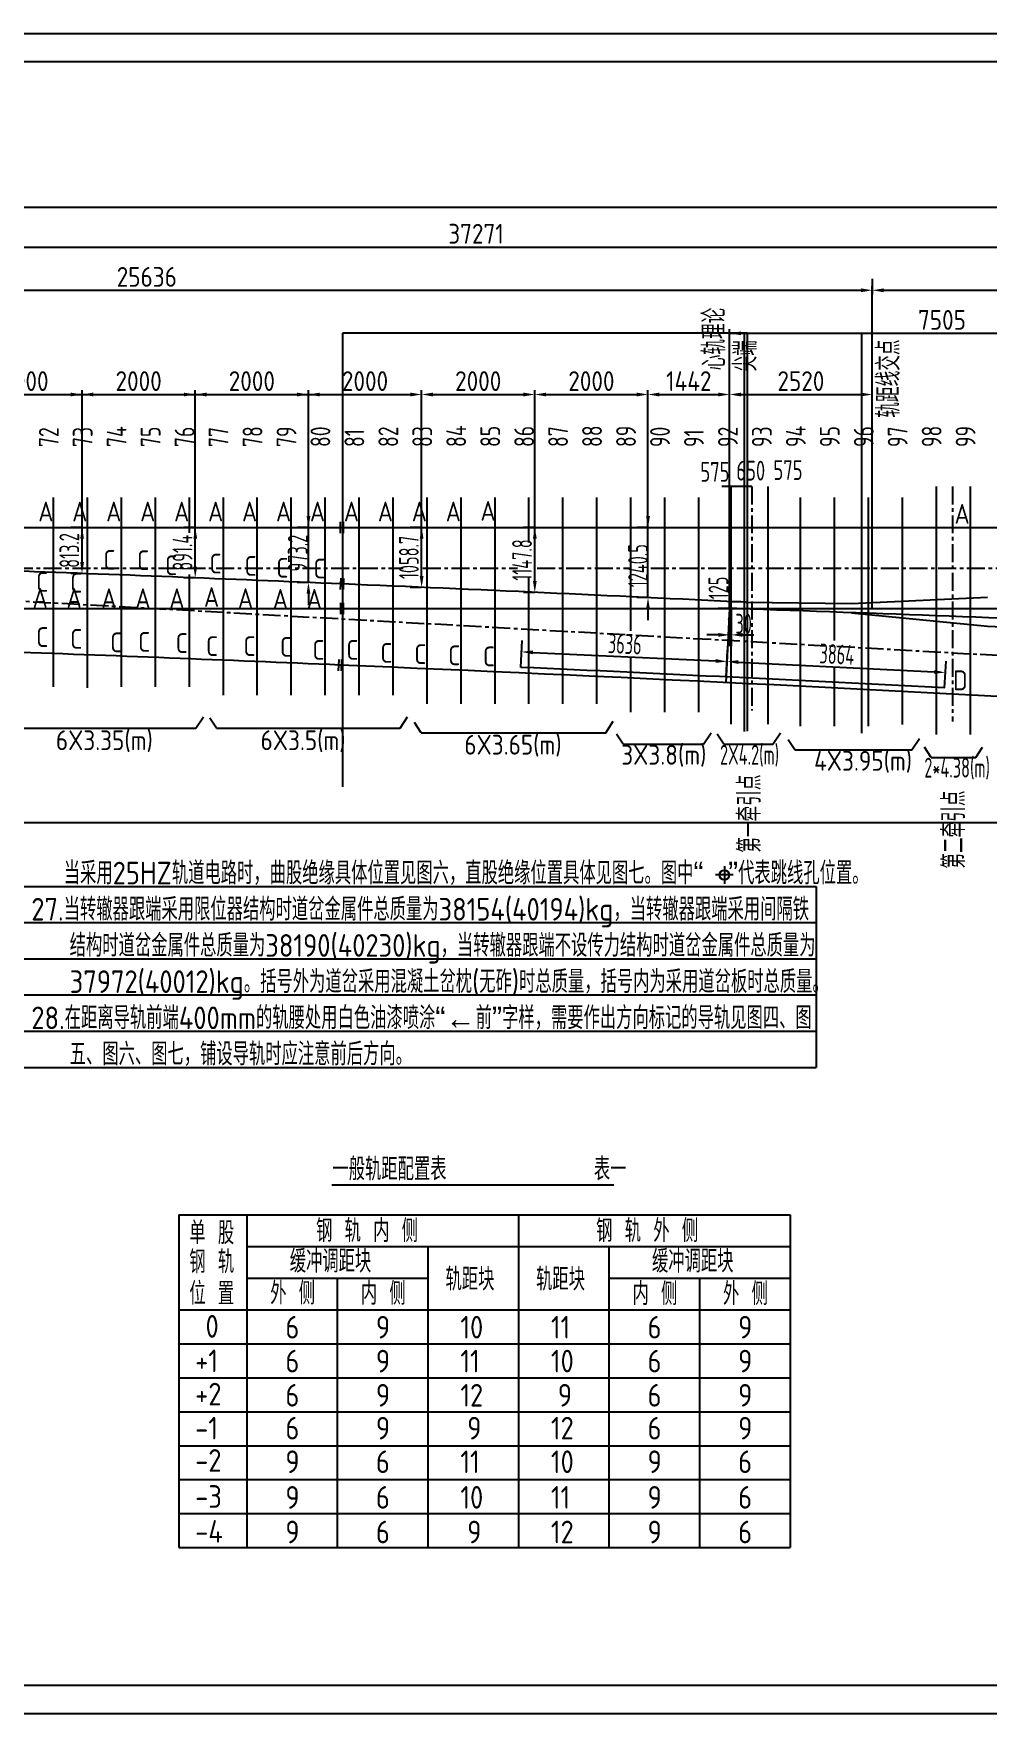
# Model space of a CAD drawing. Header units: millimetres. Extents: x 88099 to 263099, y -144739 to -10699.
# Drawn here: x 136661 to 153514, y -40399 to -10699 of the extents above; entities that cross this region are included whole.
import ezdxf
from ezdxf.enums import TextEntityAlignment as Align

# ---------------------------------------------------------------- set-up
doc = ezdxf.new("R2010")
doc.units = ezdxf.units.MM
doc.linetypes.add('CENTER', pattern=[50.8, 31.75, -6.35, 6.35, -6.35])
doc.layers.get('0').update_dxf_attribs({"color": 1})
doc.layers.get('Defpoints').update_dxf_attribs({"color": 252})
for name, color, linetype in [('4', 7, 'Continuous'), ('尺寸线层', 7, 'Continuous'), ('粗实线层', 1, 'Continuous'), ('细实线层', 7, 'Continuous')]:
    doc.layers.add(name, color=color, linetype=linetype)
doc.styles.add('HZ', font='gbenor.shx', dxfattribs={"width": 0.7, "bigfont": 'gbcbig.shx'})
doc.styles.get("Standard").update_dxf_attribs({"font": 'gbenor.shx', "bigfont": 'gbcbig.shx'})
doc.dimstyles.new('ISO-25', dxfattribs={"dimtxt": 3.5, "dimasz": 2, "dimexe": 0.75, "dimexo": 0, "dimtad": 1, "dimdec": 1, "dimtxsty": 'Standard', "dimcen": 2.5, "dimclrd": 2, "dimclre": 2, "dimclrt": 2, "dimadec": 0, "dimazin": 0, "dimtfac": 1, "dimtdec": 1, "dimtmove": 0, "dimatfit": 3, "dimfxl": 1, "dimarcsym": 0})
doc.dimstyles.new('P12', dxfattribs={"dimtxt": 2.5, "dimasz": 2, "dimexe": 2, "dimexo": 0, "dimgap": 0.1, "dimtad": 1, "dimdec": 1, "dimzin": 0, "dimdsep": 46, "dimtxsty": 'HZ', "dimcen": 0.1, "dimse1": 1, "dimse2": 1, "dimadec": 0, "dimazin": 0, "dimtfac": 0.72, "dimtdec": 1, "dimtix": 1, "dimtmove": 2, "dimatfit": 3, "dimfxl": 1, "dimtolj": 1, "dimtzin": 0, "dimarcsym": 0})

# ---------------------------------------------------------------- blocks, each defined once
blk = doc.blocks.new('*D7')
at = {"layer": 'Defpoints', "color": 0, "transparency": 16777216}
for p in [(163114, -14476), (163114, -19431), (125843, -20149)]:
    blk.add_point(p, dxfattribs=at)
at = {"layer": '尺寸线层', "color": 7, "lineweight": -2, "transparency": 16777216}
for p, q in [((125843, -20149), (125843, -14401)), ((126043, -14476), (162914, -14476)), ((163114, -19431), (163114, -14401))]:
    blk.add_line(p, q, dxfattribs=at)
at = {"layer": '尺寸线层', "color": 7, "transparency": 16777216}
for points in [[(126043, -14443), (126043, -14509), (125843, -14476)], [(162914, -14443), (162914, -14509), (163114, -14476)]]:
    blk.add_solid(points, dxfattribs=at)
at = {"layer": '尺寸线层', "color": 7, "transparency": 16777216, "insert": (144478, -14238), "char_height": 350, "attachment_point": 5}
blk.add_mtext('37271', dxfattribs=at)
blk = doc.blocks.new('*D8')
at = {"layer": 'Defpoints', "color": 0, "transparency": 16777216}
for p in [(163114, -13767), (94114, -19431), (163114, -19431)]:
    blk.add_point(p, dxfattribs=at)
at = {"layer": '尺寸线层', "color": 7, "lineweight": -2, "transparency": 16777216}
for p, q in [((94114, -19431), (94114, -13692)), ((94314, -13767), (162914, -13767)), ((163114, -19431), (163114, -13692))]:
    blk.add_line(p, q, dxfattribs=at)
at = {"layer": '尺寸线层', "color": 7, "transparency": 16777216}
for points in [[(94314, -13734), (94314, -13800), (94114, -13767)], [(162914, -13734), (162914, -13800), (163114, -13767)]]:
    blk.add_solid(points, dxfattribs=at)
at = {"layer": '尺寸线层', "color": 7, "transparency": 16777216, "insert": (128614, -13530), "char_height": 350, "attachment_point": 5}
blk.add_mtext('69000', dxfattribs=at)
blk = doc.blocks.new('*D18')
at = {"layer": 'Defpoints', "color": 0, "transparency": 16777216}
for p in [(148959, -20866), (148989, -20866), (148959, -21330)]:
    blk.add_point(p, dxfattribs=at)
at = {"layer": '细实线层', "color": 0, "lineweight": -2, "transparency": 16777216}
for p, q in [((148959, -20866), (148959, -21530)), ((148989, -20866), (148989, -21530)), ((148759, -21330), (148559, -21330)), ((148989, -21330), (148959, -21330)), ((149189, -21330), (149389, -21330))]:
    blk.add_line(p, q, dxfattribs=at)
at = {"layer": '细实线层', "color": 0, "transparency": 16777216}
for points in [[(148759, -21297), (148759, -21364), (148959, -21330)], [(149189, -21297), (149189, -21364), (148989, -21330)]]:
    blk.add_solid(points, dxfattribs=at)
at = {"layer": '细实线层', "color": 0, "transparency": 16777216, "insert": (149207, -21132), "char_height": 350, "attachment_point": 5, "style": 'HZ'}
blk.add_mtext('\\A1;30', dxfattribs=at)
blk = doc.blocks.new('*D17')
at = {"layer": 'Defpoints', "color": 0, "transparency": 16777216}
for p in [(148959, -20741), (148959, -20741), (149089, -20866)]:
    blk.add_point(p, dxfattribs=at)
at = {"layer": '细实线层', "color": 0, "lineweight": -2, "transparency": 16777216}
for p, q in [((148959, -20541), (148959, -20341)), ((148959, -20741), (149159, -20741)), ((148959, -20866), (148959, -20741)), ((149089, -20866), (148759, -20866)), ((148959, -21066), (148959, -21266))]:
    blk.add_line(p, q, dxfattribs=at)
at = {"layer": '细实线层', "color": 0, "transparency": 16777216}
for points in [[(148926, -20541), (148992, -20541), (148959, -20741)], [(148926, -21066), (148992, -21066), (148959, -20866)]]:
    blk.add_solid(points, dxfattribs=at)
at = {"layer": '细实线层', "color": 0, "transparency": 16777216, "insert": (148761, -20500), "char_height": 350, "attachment_point": 5, "rotation": 90, "style": 'HZ'}
blk.add_mtext('\\A1;125', dxfattribs=at)
blk = doc.blocks.new('*D19')
at = {"layer": 'Defpoints', "color": 0, "transparency": 16777216}
for p in [(151479, -17080), (148959, -20866), (151479, -20866)]:
    blk.add_point(p, dxfattribs=at)
at = {"layer": '尺寸线层', "color": 7, "lineweight": -2, "transparency": 16777216}
for p, q in [((148959, -20866), (148959, -17005)), ((149159, -17080), (151279, -17080)), ((151479, -20866), (151479, -17005))]:
    blk.add_line(p, q, dxfattribs=at)
at = {"layer": '尺寸线层', "color": 7, "transparency": 16777216}
for points in [[(149159, -17047), (149159, -17114), (148959, -17080)], [(151279, -17047), (151279, -17114), (151479, -17080)]]:
    blk.add_solid(points, dxfattribs=at)
at = {"layer": '尺寸线层', "color": 7, "transparency": 16777216, "insert": (150219, -16843), "char_height": 350, "attachment_point": 5}
blk.add_mtext('2520', dxfattribs=at)
blk = doc.blocks.new('*D20')
at = {"layer": 'Defpoints', "color": 0, "transparency": 16777216}
for p in [(151479, -15237), (125843, -20149), (151479, -20866)]:
    blk.add_point(p, dxfattribs=at)
at = {"layer": '尺寸线层', "color": 7, "lineweight": -2, "transparency": 16777216}
for p, q in [((125843, -20149), (125843, -15162)), ((126043, -15237), (151279, -15237)), ((151479, -20866), (151479, -15162))]:
    blk.add_line(p, q, dxfattribs=at)
at = {"layer": '尺寸线层', "color": 7, "transparency": 16777216}
for points in [[(126043, -15204), (126043, -15271), (125843, -15237)], [(151279, -15204), (151279, -15271), (151479, -15237)]]:
    blk.add_solid(points, dxfattribs=at)
at = {"layer": '尺寸线层', "color": 7, "transparency": 16777216, "insert": (138661, -15000), "char_height": 350, "attachment_point": 5}
blk.add_mtext('25636', dxfattribs=at)
blk = doc.blocks.new('*D21')
at = {"layer": 'Defpoints', "color": 0, "transparency": 16777216}
for p in [(145269, -21904), (148913, -21801), (148900, -22074)]:
    blk.add_point(p, dxfattribs=at)
at = {"layer": '细实线层', "color": 0, "lineweight": -2, "transparency": 16777216}
for p, q in [((145269, -21904), (145291, -21430)), ((145481, -21640), (148713, -21791)), ((148900, -22074), (148922, -21601))]:
    blk.add_line(p, q, dxfattribs=at)
at = {"layer": '细实线层', "color": 0, "transparency": 16777216}
for points in [[(145483, -21606), (145480, -21673), (145281, -21630)], [(148715, -21758), (148711, -21825), (148913, -21801)]]:
    blk.add_solid(points, dxfattribs=at)
at = {"layer": '细实线层', "color": 0, "transparency": 16777216, "insert": (147108, -21491), "char_height": 350, "attachment_point": 5, "rotation": 357.3121, "style": 'HZ'}
blk.add_mtext('\\A1;3636', dxfattribs=at)
blk = doc.blocks.new('*D22')
at = {"layer": 'Defpoints', "color": 0, "transparency": 16777216}
for p in [(148900, -22074), (152759, -22269), (152773, -21995)]:
    blk.add_point(p, dxfattribs=at)
at = {"layer": '细实线层', "color": 0, "lineweight": -2, "transparency": 16777216}
for p, q in [((148900, -22074), (148924, -21601)), ((149114, -21811), (152573, -21985)), ((152759, -22269), (152783, -21795))]:
    blk.add_line(p, q, dxfattribs=at)
at = {"layer": '细实线层', "color": 0, "transparency": 16777216}
for points in [[(149115, -21777), (149112, -21844), (148914, -21801)], [(152575, -21952), (152572, -22018), (152773, -21995)]]:
    blk.add_solid(points, dxfattribs=at)
at = {"layer": '细实线层', "color": 0, "transparency": 16777216, "insert": (150855, -21673), "char_height": 350, "attachment_point": 5, "rotation": 357.1165, "style": 'HZ'}
blk.add_mtext('\\A1;3864', dxfattribs=at)
blk = doc.blocks.new('*D34')
at = {"layer": 'Defpoints', "color": 0, "transparency": 16777216}
for p in [(139517, -17080), (137517, -19663), (139517, -19663)]:
    blk.add_point(p, dxfattribs=at)
at = {"layer": '尺寸线层', "color": 7, "lineweight": -2, "transparency": 16777216}
for p, q in [((137517, -19663), (137517, -17005)), ((137717, -17080), (139317, -17080)), ((139517, -19663), (139517, -17005))]:
    blk.add_line(p, q, dxfattribs=at)
at = {"layer": '尺寸线层', "color": 7, "transparency": 16777216}
for points in [[(137717, -17047), (137717, -17114), (137517, -17080)], [(139317, -17047), (139317, -17114), (139517, -17080)]]:
    blk.add_solid(points, dxfattribs=at)
at = {"layer": '尺寸线层', "color": 7, "transparency": 16777216, "insert": (138517, -16843), "char_height": 350, "attachment_point": 5}
blk.add_mtext('2000', dxfattribs=at)
blk = doc.blocks.new('*D23')
at = {"layer": 'Defpoints', "color": 0, "transparency": 16777216}
for p in [(151479, -15037), (163114, -15237), (163114, -19431)]:
    blk.add_point(p, dxfattribs=at)
at = {"layer": '尺寸线层', "color": 7, "lineweight": -2, "transparency": 16777216}
for p, q in [((151479, -15037), (151479, -15312)), ((151679, -15237), (162914, -15237)), ((163114, -19431), (163114, -15162))]:
    blk.add_line(p, q, dxfattribs=at)
at = {"layer": '尺寸线层', "color": 7, "transparency": 16777216}
for points in [[(151679, -15204), (151679, -15271), (151479, -15237)], [(162914, -15204), (162914, -15271), (163114, -15237)]]:
    blk.add_solid(points, dxfattribs=at)
at = {"layer": '尺寸线层', "color": 7, "transparency": 16777216, "insert": (157296, -15000), "char_height": 350, "attachment_point": 5}
blk.add_mtext('11635', dxfattribs=at)
blk = doc.blocks.new('*D33')
at = {"layer": 'Defpoints', "color": 0, "transparency": 16777216}
for p in [(137517, -17080), (135517, -19663), (137517, -19663)]:
    blk.add_point(p, dxfattribs=at)
at = {"layer": '尺寸线层', "color": 7, "lineweight": -2, "transparency": 16777216}
for p, q in [((135517, -19663), (135517, -17005)), ((135717, -17080), (137317, -17080)), ((137517, -19663), (137517, -17005))]:
    blk.add_line(p, q, dxfattribs=at)
at = {"layer": '尺寸线层', "color": 7, "transparency": 16777216}
for points in [[(135717, -17047), (135717, -17114), (135517, -17080)], [(137317, -17047), (137317, -17114), (137517, -17080)]]:
    blk.add_solid(points, dxfattribs=at)
at = {"layer": '尺寸线层', "color": 7, "transparency": 16777216, "insert": (136517, -16843), "char_height": 350, "attachment_point": 5}
blk.add_mtext('2000', dxfattribs=at)
blk = doc.blocks.new('*D35')
at = {"layer": 'Defpoints', "color": 0, "transparency": 16777216}
for p in [(141517, -17080), (139517, -19663), (141517, -19663)]:
    blk.add_point(p, dxfattribs=at)
at = {"layer": '尺寸线层', "color": 7, "lineweight": -2, "transparency": 16777216}
for p, q in [((139517, -19663), (139517, -17005)), ((139717, -17080), (141317, -17080)), ((141517, -19663), (141517, -17005))]:
    blk.add_line(p, q, dxfattribs=at)
at = {"layer": '尺寸线层', "color": 7, "transparency": 16777216}
for points in [[(139717, -17047), (139717, -17114), (139517, -17080)], [(141317, -17047), (141317, -17114), (141517, -17080)]]:
    blk.add_solid(points, dxfattribs=at)
at = {"layer": '尺寸线层', "color": 7, "transparency": 16777216, "insert": (140517, -16843), "char_height": 350, "attachment_point": 5}
blk.add_mtext('2000', dxfattribs=at)
blk = doc.blocks.new('*D36')
at = {"layer": 'Defpoints', "color": 0, "transparency": 16777216}
for p in [(143517, -17080), (141517, -19663), (143517, -19663)]:
    blk.add_point(p, dxfattribs=at)
at = {"layer": '尺寸线层', "color": 7, "lineweight": -2, "transparency": 16777216}
for p, q in [((141517, -19663), (141517, -17005)), ((141717, -17080), (143317, -17080)), ((143517, -19663), (143517, -17005))]:
    blk.add_line(p, q, dxfattribs=at)
at = {"layer": '尺寸线层', "color": 7, "transparency": 16777216}
for points in [[(141717, -17047), (141717, -17114), (141517, -17080)], [(143317, -17047), (143317, -17114), (143517, -17080)]]:
    blk.add_solid(points, dxfattribs=at)
at = {"layer": '尺寸线层', "color": 7, "transparency": 16777216, "insert": (142517, -16843), "char_height": 350, "attachment_point": 5}
blk.add_mtext('2000', dxfattribs=at)
blk = doc.blocks.new('*D37')
at = {"layer": 'Defpoints', "color": 0, "transparency": 16777216}
for p in [(145517, -17080), (143517, -19663), (145517, -19663)]:
    blk.add_point(p, dxfattribs=at)
at = {"layer": '尺寸线层', "color": 7, "lineweight": -2, "transparency": 16777216}
for p, q in [((143517, -19663), (143517, -17005)), ((143717, -17080), (145317, -17080)), ((145517, -19663), (145517, -17005))]:
    blk.add_line(p, q, dxfattribs=at)
at = {"layer": '尺寸线层', "color": 7, "transparency": 16777216}
for points in [[(143717, -17047), (143717, -17114), (143517, -17080)], [(145317, -17047), (145317, -17114), (145517, -17080)]]:
    blk.add_solid(points, dxfattribs=at)
at = {"layer": '尺寸线层', "color": 7, "transparency": 16777216, "insert": (144517, -16843), "char_height": 350, "attachment_point": 5}
blk.add_mtext('2000', dxfattribs=at)
blk = doc.blocks.new('*D38')
at = {"layer": 'Defpoints', "color": 0, "transparency": 16777216}
for p in [(147517, -17080), (145517, -19663), (147517, -19663)]:
    blk.add_point(p, dxfattribs=at)
at = {"layer": '尺寸线层', "color": 7, "lineweight": -2, "transparency": 16777216}
for p, q in [((145517, -19663), (145517, -17005)), ((145717, -17080), (147317, -17080)), ((147517, -19663), (147517, -17005))]:
    blk.add_line(p, q, dxfattribs=at)
at = {"layer": '尺寸线层', "color": 7, "transparency": 16777216}
for points in [[(145717, -17047), (145717, -17114), (145517, -17080)], [(147317, -17047), (147317, -17114), (147517, -17080)]]:
    blk.add_solid(points, dxfattribs=at)
at = {"layer": '尺寸线层', "color": 7, "transparency": 16777216, "insert": (146517, -16843), "char_height": 350, "attachment_point": 5}
blk.add_mtext('2000', dxfattribs=at)
blk = doc.blocks.new('*D39')
at = {"layer": 'Defpoints', "color": 0, "transparency": 16777216}
for p in [(148959, -17080), (147517, -19663), (148959, -20866)]:
    blk.add_point(p, dxfattribs=at)
at = {"layer": '尺寸线层', "color": 7, "lineweight": -2, "transparency": 16777216}
for p, q in [((147517, -19663), (147517, -17005)), ((147717, -17080), (148759, -17080)), ((148959, -20866), (148959, -17005))]:
    blk.add_line(p, q, dxfattribs=at)
at = {"layer": '尺寸线层', "color": 7, "transparency": 16777216}
for points in [[(147717, -17047), (147717, -17114), (147517, -17080)], [(148759, -17047), (148759, -17114), (148959, -17080)]]:
    blk.add_solid(points, dxfattribs=at)
at = {"layer": '尺寸线层', "color": 7, "transparency": 16777216, "insert": (148238, -16843), "char_height": 350, "attachment_point": 5}
blk.add_mtext('1442', dxfattribs=at)
blk = doc.blocks.new('*D49')
at = {"layer": 'Defpoints', "color": 0, "transparency": 16777216}
for p in [(137517, -19431), (137517, -19431), (137517, -20244)]:
    blk.add_point(p, dxfattribs=at)
at = {"layer": '细实线层', "color": 0, "lineweight": -2, "transparency": 16777216}
for p, q in [((137517, -19431), (137317, -19431)), ((137517, -20044), (137517, -19631)), ((137517, -20244), (137317, -20244))]:
    blk.add_line(p, q, dxfattribs=at)
at = {"layer": '细实线层', "color": 0, "transparency": 16777216}
for points in [[(137484, -19631), (137551, -19631), (137517, -19431)], [(137484, -20044), (137551, -20044), (137517, -20244)]]:
    blk.add_solid(points, dxfattribs=at)
at = {"layer": '细实线层', "color": 0, "transparency": 16777216, "insert": (137292, -19838), "char_height": 350, "attachment_point": 5, "rotation": 90, "style": 'HZ'}
blk.add_mtext('\\A1;813.2', dxfattribs=at)
blk = doc.blocks.new('*D50')
at = {"layer": 'Defpoints', "color": 0, "transparency": 16777216}
for p in [(139517, -19431), (139517, -19431), (139517, -20322)]:
    blk.add_point(p, dxfattribs=at)
at = {"layer": '细实线层', "color": 0, "lineweight": -2, "transparency": 16777216}
for p, q in [((139517, -19431), (139317, -19431)), ((139517, -20122), (139517, -19631)), ((139517, -20322), (139317, -20322))]:
    blk.add_line(p, q, dxfattribs=at)
at = {"layer": '细实线层', "color": 0, "transparency": 16777216}
for points in [[(139484, -19631), (139551, -19631), (139517, -19431)], [(139484, -20122), (139551, -20122), (139517, -20322)]]:
    blk.add_solid(points, dxfattribs=at)
at = {"layer": '细实线层', "color": 0, "transparency": 16777216, "insert": (139292, -19877), "char_height": 350, "attachment_point": 5, "rotation": 90, "style": 'HZ'}
blk.add_mtext('\\A1;891.4', dxfattribs=at)
blk = doc.blocks.new('*D51')
at = {"layer": 'Defpoints', "color": 0, "transparency": 16777216}
for p in [(141517, -19431), (141517, -19431), (141517, -20404)]:
    blk.add_point(p, dxfattribs=at)
at = {"layer": '细实线层', "color": 0, "lineweight": -2, "transparency": 16777216}
for p, q in [((141517, -19231), (141517, -19031)), ((141517, -19431), (141317, -19431)), ((141517, -20404), (141517, -19431)), ((141517, -20404), (141317, -20404)), ((141517, -20604), (141517, -20804))]:
    blk.add_line(p, q, dxfattribs=at)
at = {"layer": '细实线层', "color": 0, "transparency": 16777216}
for points in [[(141484, -19231), (141551, -19231), (141517, -19431)], [(141484, -20604), (141551, -20604), (141517, -20404)]]:
    blk.add_solid(points, dxfattribs=at)
at = {"layer": '细实线层', "color": 0, "transparency": 16777216, "insert": (141329, -19885), "char_height": 350, "attachment_point": 5, "rotation": 90, "style": 'HZ'}
blk.add_mtext('\\A1;973.2', dxfattribs=at)
blk = doc.blocks.new('*D52')
at = {"layer": 'Defpoints', "color": 0, "transparency": 16777216}
for p in [(143517, -19431), (143517, -19431), (143517, -20490)]:
    blk.add_point(p, dxfattribs=at)
at = {"layer": '细实线层', "color": 0, "lineweight": -2, "transparency": 16777216}
for p, q in [((143517, -19431), (143317, -19431)), ((143517, -20290), (143517, -19631)), ((143517, -20490), (143317, -20490))]:
    blk.add_line(p, q, dxfattribs=at)
at = {"layer": '细实线层', "color": 0, "transparency": 16777216}
for points in [[(143484, -19631), (143551, -19631), (143517, -19431)], [(143484, -20290), (143551, -20290), (143517, -20490)]]:
    blk.add_solid(points, dxfattribs=at)
at = {"layer": '细实线层', "color": 0, "transparency": 16777216, "insert": (143292, -19960), "char_height": 350, "attachment_point": 5, "rotation": 90, "style": 'HZ'}
blk.add_mtext('\\A1;1058.7', dxfattribs=at)
blk = doc.blocks.new('*D53')
at = {"layer": 'Defpoints', "color": 0, "transparency": 16777216}
for p in [(145517, -19431), (145517, -19431), (145517, -20579)]:
    blk.add_point(p, dxfattribs=at)
at = {"layer": '细实线层', "color": 0, "lineweight": -2, "transparency": 16777216}
for p, q in [((145517, -19431), (145317, -19431)), ((145517, -20379), (145517, -19631)), ((145517, -20579), (145317, -20579))]:
    blk.add_line(p, q, dxfattribs=at)
at = {"layer": '细实线层', "color": 0, "transparency": 16777216}
for points in [[(145484, -19631), (145551, -19631), (145517, -19431)], [(145484, -20379), (145551, -20379), (145517, -20579)]]:
    blk.add_solid(points, dxfattribs=at)
at = {"layer": '细实线层', "color": 0, "transparency": 16777216, "insert": (145292, -20005), "char_height": 350, "attachment_point": 5, "rotation": 90, "style": 'HZ'}
blk.add_mtext('\\A1;1147.8', dxfattribs=at)
blk = doc.blocks.new('*D54')
at = {"layer": 'Defpoints', "color": 0, "transparency": 16777216}
for p in [(147517, -19431), (147517, -19431), (147517, -20672)]:
    blk.add_point(p, dxfattribs=at)
at = {"layer": '细实线层', "color": 0, "lineweight": -2, "transparency": 16777216}
for p, q in [((147517, -19231), (147517, -19031)), ((147517, -19431), (147317, -19431)), ((147517, -20672), (147517, -19431)), ((147517, -20672), (147317, -20672)), ((147517, -20872), (147517, -21072))]:
    blk.add_line(p, q, dxfattribs=at)
at = {"layer": '细实线层', "color": 0, "transparency": 16777216}
for points in [[(147484, -19231), (147551, -19231), (147517, -19431)], [(147484, -20872), (147551, -20872), (147517, -20672)]]:
    blk.add_solid(points, dxfattribs=at)
at = {"layer": '细实线层', "color": 0, "transparency": 16777216, "insert": (147341, -20106), "char_height": 350, "attachment_point": 5, "rotation": 90, "style": 'HZ'}
blk.add_mtext('\\A1;1240.5', dxfattribs=at)

msp = doc.modelspace()

# ---------------------------------------------------------------- linework, layer by layer
at = {"color": 3, "linetype": 'CENTER', "ltscale": 10}
for p, q in [((149348.86, -18708.52), (149348.86, -22666.82)), ((152900.25, -18708.52), (152900.25, -22862.25)), ((117026.2, -20148.52), (143192.24, -20148.52)), ((173994.65, -22823.62), (125842.86, -20148.52)), ((143537.93, -20148.52), (145211.12, -20148.52)), ((145561.15, -20148.52), (147187.78, -20148.52)), ((147565.36, -20148.52), (156275, -20148.52))]:
    msp.add_line(p, q, dxfattribs=at)
at = {"color": 1, "linetype": 'ByBlock', "ltscale": 10}
for p, q in [((117517.86, -19431.02), (142109.86, -19431.02)), ((142117.86, -19431.02), (163109.86, -19431.02)), ((149243.86, -20754.54), (151113.86, -20776.13)), ((151113.86, -20776.13), (153513.86, -20660.63)), ((117526.86, -20866.02), (142109.86, -20866.02)), ((142117.86, -20866.02), (149088.86, -20866.02)), ((148988.86, -20866.02), (163109.86, -20866.02)), ((151113.86, -20937.37), (153513.86, -21176.77)), ((153513.86, -21176.77), (157355.54, -21330.85))]:
    msp.add_line(p, q, dxfattribs=at)
msp.add_lwpolyline([(163012.69, -22932.11), (156504.09, -22570.52, 0.00328362), (142083.02, -21864.32)], format="xyb", dxfattribs=at)
for centre, radius, start, end in [((95526.85, -1120160.52), 1100717.5, 87.5744828, 87.8866691), ((95526.85, -1120160.52), 1100717.5, 87.20275072, 87.574072), ((111341.21, -1120936.07), 1100717.5, 87.64411726, 88.03473134), ((95526.85, -1120160.52), 1099282.5, 87.57313366, 87.88771816), ((95526.85, -1120160.52), 1099382.5, 87.0159128, 87.40676178)]:
    msp.add_arc(centre, radius, start, end, dxfattribs=at)
at = {"layer": '4'}
for p, q in [((148988.86, -22908.52), (148988.86, -18708.52)), ((149638.86, -22908.52), (149638.86, -18708.52)), ((152613.86, -23088.52), (152613.86, -18708.52)), ((153213.86, -23088.52), (153213.86, -18708.52)), ((137013.86, -22248.52), (137013.86, -18898.52)), ((137613.86, -22266.91), (137613.86, -18898.52)), ((138213.86, -22248.52), (138213.86, -18898.52)), ((138813.86, -22248.52), (138813.86, -18898.52)), ((139413.86, -19528.59), (139413.86, -18898.52)), ((140013.86, -22398.52), (140013.86, -18898.52)), ((140613.86, -22398.52), (140613.86, -18898.52)), ((141213.86, -22398.52), (141213.86, -18898.52)), ((141813.86, -22398.52), (141813.86, -18898.52)), ((142413.86, -22398.52), (142413.86, -18898.52)), ((143013.86, -22398.52), (143013.86, -18898.52)), ((143613.86, -22548.52), (143613.86, -18898.52)), ((144213.86, -22548.52), (144213.86, -18898.52)), ((144813.86, -22548.52), (144813.86, -18898.52)), ((145413.86, -19696.94), (145413.86, -18898.52)), ((146013.86, -22548.52), (146013.86, -18898.52)), ((146613.86, -22548.52), (146613.86, -18898.52)), ((147213.86, -21260.4), (147213.86, -18898.52)), ((147813.86, -22698.52), (147813.86, -18898.52)), ((148413.86, -22698.52), (148413.86, -18898.52)), ((150213.86, -22944.6), (150213.86, -18898.52)), ((150813.86, -21428.82), (150813.86, -18898.52)), ((151413.86, -22944.6), (151413.86, -18898.52)), ((152013.86, -22913.55), (152013.86, -18898.52)), ((139413.86, -22248.52), (139413.86, -20264.67)), ((145413.86, -22548.52), (145413.86, -20302.57)), ((148958.86, -20866.02), (148958.86, -20440.65)), ((147213.86, -22698.52), (147213.86, -21720.89)), ((150813.86, -22944.6), (150813.86, -21895.67))]:
    msp.add_line(p, q, dxfattribs=at)
at = {"layer": 'Defpoints'}
for p, q in [((122082.39, -25776.4), (150486.61, -25776.4)), ((150486.61, -25776.4), (150486.61, -28976.4)), ((122082.39, -26416.4), (150486.61, -26416.4)), ((122082.39, -27056.4), (150486.61, -27056.4)), ((122082.39, -27696.4), (150486.61, -27696.4)), ((122082.39, -28336.4), (150486.61, -28336.4)), ((122082.39, -28976.4), (150486.61, -28976.4))]:
    msp.add_line(p, q, dxfattribs=at)
for centre in [(142113.86, -19431.02), (142113.86, -20428.68), (142113.86, -20865.93), (142079.02, -21864.15)]:
    msp.add_circle(centre, 4, dxfattribs=at)
at = {"layer": 'Defpoints', "color": 0, "linetype": 'ByBlock'}
msp.add_point((151692.78, -20866.02), dxfattribs=at)
at = {"layer": '尺寸线层', "color": 7}
for p, q in [((148958.86, -20866.02), (148958.86, -15923.35)), ((149158.86, -15998.35), (156263.86, -15998.35))]:
    msp.add_line(p, q, dxfattribs=at)
msp.add_solid([(149158.86, -15965.02), (149158.86, -16031.69), (148958.86, -15998.35)], dxfattribs=at)
at = {"layer": '粗实线层'}
for p, q in [((262598.58, -11199.02), (90598.58, -11199.02)), ((141927.64, -31054.82), (146914.57, -31054.82)), ((139227.35, -31586.31), (139227.35, -37466.31)), ((139227.35, -31586.31), (150027.35, -31586.31)), ((145227.35, -31586.31), (145227.35, -37466.31)), ((150027.35, -31586.31), (150027.35, -37466.31)), ((139227.35, -33266.31), (150027.35, -33266.31)), ((139227.35, -37466.31), (150027.35, -37466.31)), ((90598.58, -39899.02), (213698.58, -39899.02))]:
    msp.add_line(p, q, dxfattribs=at)
at = {"layer": '细实线层'}
for p, q in [((88098.58, -10699.02), (263098.58, -10699.02)), ((142084.87, -19531.1), (142084.87, -19331.1)), ((142134.87, -19531.1), (142134.87, -19331.1)), ((142084.44, -20528.07), (142093.34, -20328.27)), ((142134.39, -20530.3), (142143.29, -20330.5)), ((142088.86, -20966.02), (142088.86, -20766.02)), ((142138.86, -20966.02), (142138.86, -20766.02)), ((148958.86, -20866.02), (148894.81, -22180.56)), ((142049.6, -21962.88), (142058.5, -21763.08)), ((139527.02, -22979.8), (139660.85, -22776.87)), ((139892.27, -22979.8), (139774.5, -22801.21)), ((143136.42, -22979.8), (143270.25, -22776.87)), ((146769.59, -23059.03), (146903.41, -22856.09)), ((136285.3, -22979.8), (139527.02, -22979.8)), ((139892.27, -22979.8), (143136.42, -22979.8)), ((143510.08, -23059.03), (143392.31, -22880.44)), ((143510.08, -23059.03), (146769.59, -23059.03)), ((147080.34, -23265.02), (146962.57, -23086.44)), ((148497.69, -23265.02), (148631.52, -23062.09)), ((148855.34, -23265.02), (148737.57, -23086.44)), ((149722.69, -23265.02), (149856.52, -23062.09)), ((152180.86, -23364.14), (152314.69, -23161.2)), ((147080.34, -23265.02), (148497.69, -23265.02)), ((148855.34, -23265.02), (149722.69, -23265.02)), ((150112.04, -23364.14), (149994.27, -23185.55)), ((150112.04, -23364.14), (152180.86, -23364.14)), ((152519.66, -23496.29), (152401.88, -23317.7)), ((153308.07, -23496.29), (153425.84, -23317.7)), ((152519.66, -23496.29), (153308.07, -23496.29)), ((148867.46, -25421.29), (148867.46, -25733.94)), ((149021.82, -25574.61), (148709.17, -25574.61)), ((140427.35, -31586.31), (140427.35, -37466.31)), ((140427.35, -32146.31), (150027.35, -32146.31)), ((143627.35, -32146.31), (143627.35, -37466.31)), ((146827.35, -32146.31), (146827.35, -37466.31)), ((140427.35, -32706.31), (143627.35, -32706.31)), ((142027.35, -32706.31), (142027.35, -37466.31)), ((146827.35, -32706.31), (150027.35, -32706.31)), ((148427.35, -32706.31), (148427.35, -37466.31)), ((139227.35, -33866.31), (150027.35, -33866.31)), ((139227.35, -34466.31), (150027.35, -34466.31)), ((139227.35, -35066.31), (150027.35, -35066.31)), ((139227.35, -35666.31), (150027.35, -35666.31)), ((139227.35, -36266.31), (150027.35, -36266.31)), ((139227.35, -36866.31), (150027.35, -36866.31)), ((88098.58, -40399.02), (263098.58, -40399.02))]:
    msp.add_line(p, q, dxfattribs=at)
at = {"layer": '细实线层', "color": 6}
for p, q in [((149216.86, -15998.35), (142118.86, -15998.35)), ((142118.86, -15998.35), (142118.86, -24015.67)), ((148958.86, -15998.35), (149268.86, -15998.35)), ((149268.86, -15998.35), (149216.86, -15998.35)), ((149216.86, -15998.35), (149216.86, -23035.66)), ((149216.86, -15998.35), (151291.3, -15998.35)), ((149268.86, -15998.35), (149268.86, -23029.72)), ((151291.3, -15998.35), (151291.3, -23067.53)), ((117517.36, -17080.33), (142118.86, -17080.33)), ((149348.86, -18708.52), (148824.32, -18708.52)), ((101209.59, -24647.73), (157474.8, -24647.73))]:
    msp.add_line(p, q, dxfattribs=at)
at = {"layer": '细实线层', "color": 7}
msp.add_line((142099.55, -21965.11), (142108.45, -21765.31), dxfattribs=at)
at = {"layer": '细实线层'}
msp.add_circle((148865.5, -25574.61), 86.16, dxfattribs=at)

# ---------------------------------------------------------------- texts
at = {"color": 7, "style": 'HZ', "width": 0.96}
for s, p in [('心轨理论', (148883.91, -16651.49)), ('尖端', (149438.33, -16672.24)), ('轨距线交点', (151966.39, -17489.97)), ('第一牵引点', (149510.27, -25181.49)), ('第二牵引点', (153120.07, -25463.83))]:
    msp.add_text(s, height=400, rotation=90, dxfattribs=at).set_placement(p)
at = {"color": 7, "style": 'HZ'}
for s, p in [('当采用25HZ轨道电路时，曲股绝缘具体位置见图六，直股绝缘位置具体见图七。图中“  ”代表跳线孔位置。', (137194.41, -25741.11)), ('27.当转辙器跟端采用限位器结构时道岔金属件总质量为38154(40194)kg，当转辙器跟端采用间隔铁', (136620.44, -26381.11)), ('   结构时道岔金属件总质量为38190(40230)kg，当转辙器跟端不设传力结构时道岔金属件总质量为', (136647.91, -27021.11)), ('   37972(40012)kg。括号外为道岔采用混凝土岔枕(无砟)时总质量，括号内为采用道岔板时总质量。', (136647.91, -27661.11)), ('28.在距离导轨前端400mm的轨腰处用白色油漆喷涂“←前”字样，需要作出方向标记的导轨见图四、图', (136620.44, -28301.11)), ('   五、图六、图七，铺设导轨时应注意前后方向。', (136647.91, -28941.11)), ('一般轨距配置表            表一', (141941.33, -30975.45))]:
    msp.add_text(s, height=400, dxfattribs=at).set_placement(p)
at = {"layer": '尺寸线层', "color": 7, "insert": (152711.36, -15760.85), "char_height": 350, "attachment_point": 5}
msp.add_mtext('7505', dxfattribs=at)
at = {"layer": '细实线层', "style": 'HZ', "width": 0.85}
for s, p in [('72', (137103.86, -18009.16)), ('73', (137703.86, -18009.16)), ('74', (138303.86, -18009.16)), ('75', (138903.86, -18009.16)), ('76', (139503.86, -18009.16)), ('77', (140103.86, -18009.16)), ('78', (140703.86, -18009.16)), ('79', (141303.86, -18009.16)), ('80', (141903.86, -18009.16)), ('81', (142503.86, -18009.16)), ('82', (143103.86, -18009.16)), ('83', (143703.86, -18009.16)), ('84', (144303.86, -18009.16)), ('85', (144903.86, -18009.16)), ('86', (145503.86, -18009.16)), ('87', (146103.86, -18009.16)), ('88', (146703.86, -18009.16)), ('89', (147303.86, -18009.16)), ('90', (147903.86, -18009.16)), ('91', (148503.86, -18009.16)), ('92', (149103.86, -18009.16)), ('93', (149703.86, -18009.16)), ('94', (150303.86, -18009.16)), ('95', (150903.86, -18009.16)), ('96', (151503.86, -18009.16)), ('97', (152103.86, -18009.16)), ('98', (152703.86, -18009.16)), ('99', (153303.86, -18009.16))]:
    msp.add_text(s, height=350, rotation=90, dxfattribs=at).set_placement(p)
at = {"layer": '细实线层', "style": 'HZ', "width": 0.8}
for s, p in [('575', (148442.38, -18622.02)), ('650', (149077.35, -18601.65)), ('575', (149733.56, -18591.46))]:
    msp.add_text(s, height=350, dxfattribs=at).set_placement(p)
at = {"layer": '细实线层', "color": 7}
for s, p in [('A', (136742.89, -19324.8)), ('A', (137342.89, -19324.8)), ('A', (137942.89, -19324.8)), ('A', (138542.89, -19324.8)), ('A', (139142.89, -19324.8)), ('A', (139742.89, -19324.8)), ('A', (140342.89, -19324.8)), ('A', (140942.89, -19324.8)), ('A', (141542.89, -19324.8)), ('A', (142142.89, -19324.8)), ('A', (142742.89, -19324.8)), ('A', (143342.89, -19324.8)), ('A', (143942.89, -19324.8)), ('A', (144556.18, -19311.53)), ('A', (152933.05, -19364.99)), ('C', (137894.11, -20178.67)), ('C', (138489.07, -20185.25)), ('C', (139768.36, -20245.21)), ('C', (138983.54, -20274.71)), ('C', (140386.61, -20286.67)), ('C', (140949.18, -20319.33)), ('C', (141605.88, -20332.23)), ('C', (136705.59, -20567.87)), ('C', (137308.55, -20582.95)), ('A', (139670.96, -20835.46)), ('A', (136642.54, -20853.4)), ('A', (137242.54, -20853.4)), ('A', (137857.65, -20858.25)), ('A', (138457.65, -20858.25)), ('A', (139057.65, -20858.25)), ('A', (140270.96, -20857.09)), ('A', (140887.2, -20867.91)), ('A', (141487.2, -20867.91)), ('C', (136707.3, -21543.73)), ('C', (137307.3, -21575.78)), ('C', (138015.27, -21637.82)), ('C', (138507.3, -21629.21)), ('C', (139171.47, -21650.58)), ('C', (139707.3, -21704.01)), ('C', (140368.8, -21704.01)), ('C', (141013.63, -21717.28)), ('C', (141587.05, -21770.71)), ('C', (142187.05, -21770.71)), ('C', (142787.05, -21824.14)), ('C', (143387.05, -21845.51)), ('C', (143987.05, -21866.88)), ('C', (144600.34, -21885.66)), ('D', (152907.3, -22308.7)), ('6X3.35(m)', (137054.72, -23368.05)), ('6X3.5(m)', (140671.65, -23368.05)), ('6X3.65(m)', (144271.71, -23447.28))]:
    msp.add_text(s, height=350, dxfattribs=at).set_placement(p)
at = {"layer": '细实线层', "color": 3}
for s, p in [('3X3.8(m)', (147044.75, -23625.38)), ('4X3.95(m)', (150452.5, -23731.4))]:
    msp.add_text(s, height=350, dxfattribs=at).set_placement(p)
at = {"layer": '细实线层', "color": 3, "width": 0.7}
msp.add_text('2X4.2(m)', height=350, dxfattribs=at).set_placement((148789, -23625.38))
msp.add_text('2*4.38(m)', height=350, dxfattribs=at).set_placement((152979, -23852.97), align=Align.CENTER)
at = {"layer": '细实线层', "style": 'HZ'}
for s, p in [('单 股', (139411.97, -32102.61)), ('钢 轨 内 侧', (141651.75, -32065.04)), ('钢 轨 外 侧', (146600.96, -32065.04)), ('钢 轨', (139411.97, -32616.06)), ('缓冲调距块', (141187.53, -32604.23)), ('缓冲调距块', (147587.53, -32604.23)), ('轨距块', (143939.69, -32923.23)), ('轨距块', (145539.69, -32923.23)), ('位 置', (139411.97, -33176.06)), ('外 侧', (140842.33, -33169.12)), ('内 侧', (142442.33, -33173.89)), ('内 侧', (147242.33, -33179.83)), ('外 侧', (148842.33, -33179.83)), ('0', (139698.5, -33755.08)), ('6', (141109.79, -33770.72)), ('9', (142709.79, -33770.72)), ('10', (144201.96, -33770.72)), ('11', (145801.96, -33770.72)), ('6', (147509.79, -33770.72)), ('9', (149109.79, -33770.72)), ('+1', (139516.12, -34365.02)), ('6', (141109.79, -34369.96)), ('9', (142709.79, -34369.96)), ('11', (144201.96, -34369.96)), ('10', (145801.96, -34369.96)), ('6', (147509.79, -34369.96)), ('9', (149109.79, -34369.96)), ('+2', (139516.12, -34953.57)), ('6', (141109.79, -34974.17)), ('9', (142709.79, -34974.17)), ('12', (144201.96, -34974.17)), ('9', (145923.27, -34974.17)), ('6', (147509.79, -34974.17)), ('9', (149109.79, -34974.17)), ('-1', (139516.12, -35556.02)), ('6', (141109.79, -35556.02)), ('9', (142709.79, -35556.02)), ('9', (144323.27, -35556.02)), ('12', (145801.96, -35556.02)), ('6', (147509.79, -35556.02)), ('9', (149109.79, -35556.02)), ('-2', (139516.12, -36126.42)), ('9', (141109.79, -36149.5)), ('6', (142709.79, -36149.5)), ('11', (144201.96, -36149.5)), ('10', (145801.96, -36149.5)), ('9', (147509.79, -36149.5)), ('6', (149109.79, -36149.5)), ('-3', (139516.12, -36764.94)), ('9', (141109.79, -36779.43)), ('6', (142709.79, -36779.43)), ('10', (144201.96, -36778.99)), ('11', (145801.96, -36778.99)), ('9', (147509.79, -36778.99)), ('6', (149109.79, -36778.99)), ('-4', (139516.12, -37381.1)), ('9', (141109.79, -37391.31)), ('6', (142709.79, -37391.31)), ('9', (144323.27, -37391.31)), ('12', (145801.96, -37391.31)), ('9', (147509.79, -37391.31)), ('6', (149109.79, -37391.31))]:
    msp.add_text(s, height=400, dxfattribs=at).set_placement(p)

# ---------------------------------------------------------------- dimensions: what is measured, and where the dimension line sits
at = {"layer": '尺寸线层'}
for base, p1, p2, picture, middle in [((163113.86, -13767.04), (94113.86, -19431.02), (163113.86, -19431.02), '*D8', (128613.86, -13529.54)), ((163113.86, -14475.93), (125842.86, -20148.52), (163113.86, -19431.02), '*D7', (144478.36, -14238.43)), ((151478.77, -15237.23), (125842.86, -20148.52), (151478.77, -20866.02), '*D20', (138660.82, -14999.73)), ((163113.86, -15237.23), (151478.77, -15037.23), (163113.86, -19431.02), '*D23', (157296.32, -14999.73)), ((137517.36, -17080.33), (135517.36, -19662.71), (137517.36, -19662.71), '*D33', (136517.36, -16842.83)), ((139517.36, -17080.33), (137517.36, -19662.71), (139517.36, -19662.71), '*D34', (138517.36, -16842.83)), ((141517.36, -17080.33), (139517.36, -19662.71), (141517.36, -19662.71), '*D35', (140517.36, -16842.83)), ((143517.36, -17080.33), (141517.36, -19662.71), (143517.36, -19662.71), '*D36', (142517.36, -16842.83)), ((145517.36, -17080.33), (143517.36, -19662.71), (145517.36, -19662.71), '*D37', (144517.36, -16842.83)), ((147517.36, -17080.33), (145517.36, -19662.71), (147517.36, -19662.71), '*D38', (146517.36, -16842.83)), ((148958.8642, -17080.3265), (147517.3635, -19662.7059), (148958.8642, -20866.017), '*D39', (148238.1139, -16842.8265)), ((151478.77, -17080.33), (148958.86, -20866.02), (151478.77, -20866.02), '*D19', (150218.82, -16842.83))]:
    dim = msp.add_linear_dim(base=base, p1=p1, p2=p2, dimstyle='ISO-25', override={"dimscale": 100, "dimdec": 0, "dimclrd": 7, "dimclre": 7, "dimclrt": 7}, dxfattribs=at)
    dim.commit()
    dim.dimension.update_dxf_attribs({"geometry": picture, "text_midpoint": middle})
at = {"layer": '细实线层'}
for base, p1, p2, picture, middle in [((137517.36, -19431.02), (137517.36, -20244.24), (137517.36, -19431.02), '*D49', (137292.36, -19837.63)), ((139517.36, -19431.02), (139517.36, -20322.42), (139517.36, -19431.02), '*D50', (139292.36, -19876.72)), ((143517.36, -19431.02), (143517.36, -20489.69), (143517.36, -19431.02), '*D52', (143292.36, -19960.35)), ((145517.36, -19431.02), (145517.36, -20578.79), (145517.36, -19431.02), '*D53', (145292.36, -20004.91))]:
    dim = msp.add_linear_dim(base=base, p1=p1, p2=p2, angle=90, dimstyle='P12', override={"dimscale": 100, "dimtxt": 3.5, "dimgap": 0.5, "dimse1": 0, "dimse2": 0}, dxfattribs=at)
    dim.commit()
    dim.dimension.update_dxf_attribs({"geometry": picture, "text_midpoint": middle})
for base, p1, p2, picture, middle in [((141517.36, -19431.02), (141517.36, -20404.23), (141517.36, -19431.02), '*D51', (141329.39, -19885.45)), ((147517.36, -19431.02), (147517.36, -20671.54), (147517.36, -19431.02), '*D54', (147341.17, -20105.75))]:
    dim = msp.add_linear_dim(base=base, p1=p1, p2=p2, angle=90, dimstyle='P12', override={"dimscale": 100, "dimtxt": 3.5, "dimgap": 0.5, "dimse1": 0, "dimse2": 0}, dxfattribs=at)
    dim.commit()
    dim.dimension.update_dxf_attribs({"geometry": picture, "text_midpoint": middle, "dimtype": 160})
dim = msp.add_linear_dim(base=(148958.86, -20740.65), p1=(149088.86, -20866.02), p2=(148958.86, -20740.65), angle=90, text='125', dimstyle='P12', override={"dimscale": 100, "dimtxt": 3.5, "dimgap": 0.5, "dimse1": 0, "dimse2": 0}, dxfattribs=at)
dim.commit()
dim.dimension.update_dxf_attribs({"geometry": '*D17', "text_midpoint": (148760.87, -20500.25), "dimtype": 160})
dim = msp.add_linear_dim(base=(148958.86, -21330.48), p1=(148988.86, -20866.02), p2=(148958.86, -20866.02), dimstyle='P12', override={"dimscale": 100, "dimtxt": 3.5, "dimgap": 0.5, "dimdec": 0, "dimse1": 0, "dimse2": 0}, dxfattribs=at)
dim.commit()
dim.dimension.update_dxf_attribs({"geometry": '*D18', "text_midpoint": (149206.52, -21131.88), "dimtype": 160})
for p1, p2, text, picture, middle in [((145268.51, -21903.88), (148899.99, -22074.36), '3636', '*D21', (147107.65, -21490.66)), ((148899.99, -22074.36), (152759.17, -22268.74), '3864', '*D22', (150854.68, -21673.18))]:
    dim = msp.add_aligned_dim(p1=p1, p2=p2, distance=274.01, text=text, dimstyle='P12', override={"dimscale": 100, "dimtxt": 3.5, "dimgap": 0.5, "dimse1": 0, "dimse2": 0}, dxfattribs=at)
    dim.commit()
    dim.dimension.update_dxf_attribs({"geometry": picture, "text_midpoint": middle})

doc.saveas('drawing.dxf')
